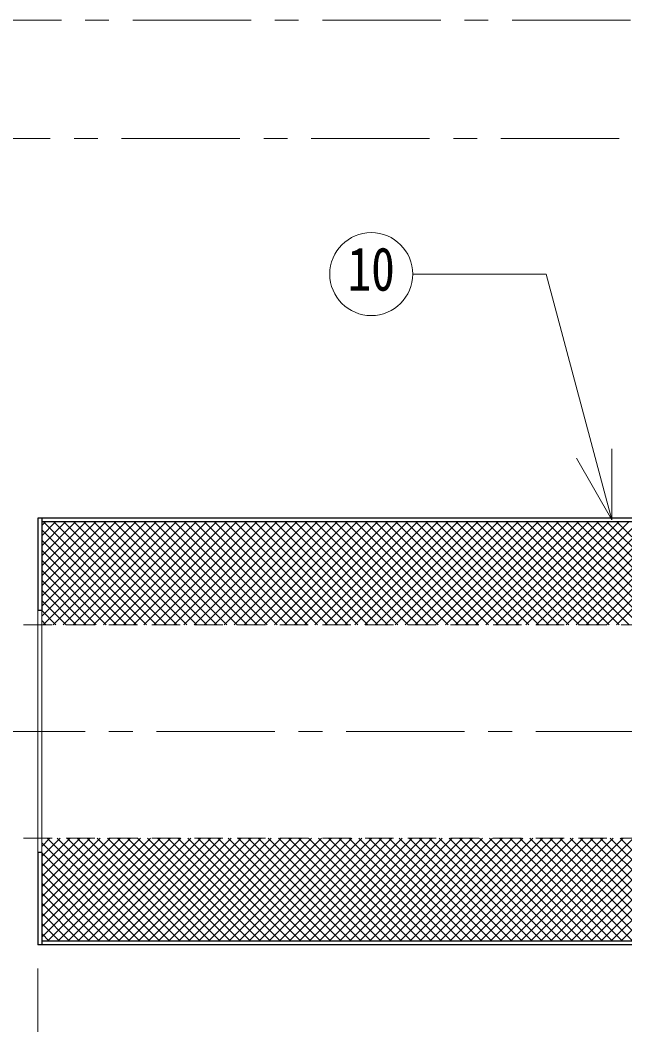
# Model space of a CAD drawing. Units: millimetres at full size, sheet at 1:10; details may follow other scales. Extents: x -2114 to 1936, y -1399 to 1411.
# Drawn here: x -1628.4 to -1373.3, y -502.4 to -78.6 of the extents above; entities that cross this region are included whole.
import ezdxf
from ezdxf.enums import TextEntityAlignment as Align

# ---------------------------------------------------------------- set-up
doc = ezdxf.new("R2010")
doc.units = ezdxf.units.MM
doc.header["$LTSCALE"] = 10
doc.linetypes.add('CHAIN1', pattern=[8, 5, -1, 1, -1])
doc.linetypes.add('DASHED1', pattern=[1.8, 1.2, -0.6])
doc.layers.add('0-0_ﾚｲﾔ1', color=4, linetype='Continuous', lineweight=9)
doc.styles.add('ＭＳ ゴシック', font='')
doc.styles.get('ＭＳ ゴシック').set_extended_font_data('MS Gothic')

msp = doc.modelspace()

# ---------------------------------------------------------------- linework, layer by layer
at = {"layer": '0-0_ﾚｲﾔ1', "linetype": 'CHAIN1'}
for p, q in [((-1210.92, -78.64), (-2000.92, -78.64)), ((-895.67, -128.64), (-1935.92, -128.64)), ((-1040.92, -378.64), (-1900.92, -378.64)), ((-1620.92, -478.64), (-1620.92, -1088.64))]:
    msp.add_line(p, q, dxfattribs=at)
at = {"layer": '0-0_ﾚｲﾔ1', "color": 7, "lineweight": 18}
for p, q in [((-1462.81, -185.75), (-1406.56, -185.75)), ((-1378.78, -289.43), (-1406.56, -185.75)), ((-1378.78, -289.43), (-1378.78, -259.43)), ((-1378.78, -289.43), (-1393.78, -263.44)), ((-1620.92, -327.64), (-1620.92, -429.64)), ((-1619.32, -429.64), (-1619.32, -327.64))]:
    msp.add_line(p, q, dxfattribs=at)
at = {"layer": '0-0_ﾚｲﾔ1', "color": 5, "lineweight": 25}
for p, q in [((-1120.92, -288.64), (-1620.92, -288.64)), ((-1620.92, -288.64), (-1620.92, -327.64)), ((-1619.32, -288.64), (-1619.32, -327.64)), ((-1120.92, -290.24), (-1619.32, -290.24)), ((-1619.32, -327.64), (-1620.92, -327.64)), ((-1619.32, -429.64), (-1620.92, -429.64)), ((-1620.92, -429.64), (-1620.92, -468.64)), ((-1619.32, -429.64), (-1619.32, -468.59)), ((-1120.92, -468.64), (-1620.92, -468.64)), ((-1120.92, -467.04), (-1619.32, -467.04))]:
    msp.add_line(p, q, dxfattribs=at)
at = {"layer": '0-0_ﾚｲﾔ1'}
for p, q in [((-1619.32, -330.01), (-1579.54, -290.24)), ((-1619.32, -325.77), (-1583.79, -290.24)), ((-1619.32, -321.53), (-1588.03, -290.24)), ((-1619.32, -317.29), (-1592.27, -290.24)), ((-1619.32, -313.04), (-1596.51, -290.24)), ((-1619.32, -308.8), (-1600.76, -290.24)), ((-1619.32, -304.56), (-1605, -290.24)), ((-1619.32, -300.32), (-1609.24, -290.24)), ((-1619.32, -296.07), (-1613.48, -290.24)), ((-1619.32, -291.83), (-1617.73, -290.24)), ((-1618.7, -333.64), (-1575.3, -290.24)), ((-1618.5, -290.24), (-1575.1, -333.64)), ((-1614.46, -333.64), (-1571.06, -290.24)), ((-1614.25, -290.24), (-1570.85, -333.64)), ((-1610.22, -333.64), (-1566.82, -290.24)), ((-1610.01, -290.24), (-1566.61, -333.64)), ((-1605.97, -333.64), (-1562.57, -290.24)), ((-1605.77, -290.24), (-1562.37, -333.64)), ((-1601.73, -333.64), (-1558.33, -290.24)), ((-1601.53, -290.24), (-1558.13, -333.64)), ((-1597.49, -333.64), (-1554.09, -290.24)), ((-1597.28, -290.24), (-1553.88, -333.64)), ((-1593.24, -333.64), (-1549.84, -290.24)), ((-1593.04, -290.24), (-1549.64, -333.64)), ((-1589, -333.64), (-1545.6, -290.24)), ((-1588.8, -290.24), (-1545.4, -333.64)), ((-1584.76, -333.64), (-1541.36, -290.24)), ((-1584.55, -290.24), (-1541.15, -333.64)), ((-1580.52, -333.64), (-1537.12, -290.24)), ((-1580.31, -290.24), (-1536.91, -333.64)), ((-1576.27, -333.64), (-1532.87, -290.24)), ((-1576.07, -290.24), (-1532.67, -333.64)), ((-1572.03, -333.64), (-1528.63, -290.24)), ((-1571.83, -290.24), (-1528.43, -333.64)), ((-1567.79, -333.64), (-1524.39, -290.24)), ((-1567.58, -290.24), (-1524.18, -333.64)), ((-1563.55, -333.64), (-1520.15, -290.24)), ((-1563.34, -290.24), (-1519.94, -333.64)), ((-1559.3, -333.64), (-1515.9, -290.24)), ((-1559.1, -290.24), (-1515.7, -333.64)), ((-1555.06, -333.64), (-1511.66, -290.24)), ((-1554.86, -290.24), (-1511.46, -333.64)), ((-1550.82, -333.64), (-1507.42, -290.24)), ((-1550.61, -290.24), (-1507.21, -333.64)), ((-1546.58, -333.64), (-1503.18, -290.24)), ((-1546.37, -290.24), (-1502.97, -333.64)), ((-1542.33, -333.64), (-1498.93, -290.24)), ((-1542.13, -290.24), (-1498.73, -333.64)), ((-1538.09, -333.64), (-1494.69, -290.24)), ((-1537.89, -290.24), (-1494.49, -333.64)), ((-1533.85, -333.64), (-1490.45, -290.24)), ((-1533.64, -290.24), (-1490.24, -333.64)), ((-1529.61, -333.64), (-1486.21, -290.24)), ((-1529.4, -290.24), (-1486, -333.64)), ((-1525.36, -333.64), (-1481.96, -290.24)), ((-1525.16, -290.24), (-1481.76, -333.64)), ((-1521.12, -333.64), (-1477.72, -290.24)), ((-1520.92, -290.24), (-1477.52, -333.64)), ((-1516.88, -333.64), (-1473.48, -290.24)), ((-1516.67, -290.24), (-1473.27, -333.64)), ((-1512.63, -333.64), (-1469.23, -290.24)), ((-1512.43, -290.24), (-1469.03, -333.64)), ((-1508.39, -333.64), (-1464.99, -290.24)), ((-1508.19, -290.24), (-1464.79, -333.64)), ((-1504.15, -333.64), (-1460.75, -290.24)), ((-1503.94, -290.24), (-1460.54, -333.64)), ((-1499.91, -333.64), (-1456.51, -290.24)), ((-1499.7, -290.24), (-1456.3, -333.64)), ((-1495.66, -333.64), (-1452.26, -290.24)), ((-1495.46, -290.24), (-1452.06, -333.64)), ((-1491.42, -333.64), (-1448.02, -290.24)), ((-1491.22, -290.24), (-1447.82, -333.64)), ((-1487.18, -333.64), (-1443.78, -290.24)), ((-1486.97, -290.24), (-1443.57, -333.64)), ((-1482.94, -333.64), (-1439.54, -290.24)), ((-1482.73, -290.24), (-1439.33, -333.64)), ((-1478.69, -333.64), (-1435.29, -290.24)), ((-1478.49, -290.24), (-1435.09, -333.64)), ((-1474.45, -333.64), (-1431.05, -290.24)), ((-1474.25, -290.24), (-1430.85, -333.64)), ((-1470.21, -333.64), (-1426.81, -290.24)), ((-1470, -290.24), (-1426.6, -333.64)), ((-1465.97, -333.64), (-1422.57, -290.24)), ((-1465.76, -290.24), (-1422.36, -333.64)), ((-1461.72, -333.64), (-1418.32, -290.24)), ((-1461.52, -290.24), (-1418.12, -333.64)), ((-1457.48, -333.64), (-1414.08, -290.24)), ((-1457.28, -290.24), (-1413.88, -333.64)), ((-1453.24, -333.64), (-1409.84, -290.24)), ((-1453.03, -290.24), (-1409.63, -333.64)), ((-1449, -333.64), (-1405.6, -290.24)), ((-1448.79, -290.24), (-1405.39, -333.64)), ((-1444.75, -333.64), (-1401.35, -290.24)), ((-1444.55, -290.24), (-1401.15, -333.64)), ((-1440.51, -333.64), (-1397.11, -290.24)), ((-1440.31, -290.24), (-1396.91, -333.64)), ((-1436.27, -333.64), (-1392.87, -290.24)), ((-1436.06, -290.24), (-1392.66, -333.64)), ((-1432.02, -333.64), (-1388.62, -290.24)), ((-1431.82, -290.24), (-1388.42, -333.64)), ((-1427.78, -333.64), (-1384.38, -290.24)), ((-1427.58, -290.24), (-1384.18, -333.64)), ((-1423.54, -333.64), (-1380.14, -290.24)), ((-1423.33, -290.24), (-1379.93, -333.64)), ((-1419.3, -333.64), (-1375.9, -290.24)), ((-1419.09, -290.24), (-1375.69, -333.64)), ((-1415.05, -333.64), (-1371.65, -290.24)), ((-1414.85, -290.24), (-1371.45, -333.64)), ((-1410.81, -333.64), (-1367.41, -290.24)), ((-1410.61, -290.24), (-1367.21, -333.64)), ((-1406.57, -333.64), (-1363.17, -290.24)), ((-1406.36, -290.24), (-1362.96, -333.64)), ((-1402.33, -333.64), (-1358.93, -290.24)), ((-1402.12, -290.24), (-1358.72, -333.64)), ((-1398.08, -333.64), (-1354.68, -290.24)), ((-1397.88, -290.24), (-1354.48, -333.64)), ((-1393.84, -333.64), (-1350.44, -290.24)), ((-1393.64, -290.24), (-1350.24, -333.64)), ((-1389.6, -333.64), (-1346.2, -290.24)), ((-1389.39, -290.24), (-1345.99, -333.64)), ((-1385.36, -333.64), (-1341.96, -290.24)), ((-1385.15, -290.24), (-1341.75, -333.64)), ((-1381.11, -333.64), (-1337.71, -290.24)), ((-1380.91, -290.24), (-1337.51, -333.64)), ((-1376.87, -333.64), (-1333.47, -290.24)), ((-1376.67, -290.24), (-1333.27, -333.64)), ((-1619.32, -293.65), (-1579.34, -333.64)), ((-1619.32, -297.9), (-1583.58, -333.64)), ((-1619.32, -302.14), (-1587.82, -333.64)), ((-1619.32, -306.38), (-1592.07, -333.64)), ((-1619.32, -310.62), (-1596.31, -333.64)), ((-1619.32, -314.87), (-1600.55, -333.64)), ((-1619.32, -319.11), (-1604.79, -333.64)), ((-1619.32, -323.35), (-1609.04, -333.64)), ((-1619.32, -327.59), (-1613.28, -333.64)), ((-1619.32, -331.84), (-1617.52, -333.64)), ((-1619.32, -465.32), (-1577.63, -423.64)), ((-1619.32, -461.08), (-1581.88, -423.64)), ((-1619.32, -456.84), (-1586.12, -423.64)), ((-1619.32, -452.6), (-1590.36, -423.64)), ((-1619.32, -448.35), (-1594.61, -423.64)), ((-1619.32, -444.11), (-1598.85, -423.64)), ((-1619.32, -439.87), (-1603.09, -423.64)), ((-1619.32, -435.63), (-1607.33, -423.64)), ((-1619.32, -431.38), (-1611.58, -423.64)), ((-1619.32, -427.14), (-1615.82, -423.64)), ((-1617.07, -423.64), (-1573.67, -467.04)), ((-1616.79, -467.04), (-1573.39, -423.64)), ((-1612.83, -423.64), (-1569.43, -467.04)), ((-1612.55, -467.04), (-1569.15, -423.64)), ((-1608.59, -423.64), (-1565.19, -467.04)), ((-1608.31, -467.04), (-1564.91, -423.64)), ((-1604.35, -423.64), (-1560.95, -467.04)), ((-1604.06, -467.04), (-1560.66, -423.64)), ((-1600.1, -423.64), (-1556.7, -467.04)), ((-1599.82, -467.04), (-1556.42, -423.64)), ((-1595.86, -423.64), (-1552.46, -467.04)), ((-1595.58, -467.04), (-1552.18, -423.64)), ((-1591.62, -423.64), (-1548.22, -467.04)), ((-1591.34, -467.04), (-1547.94, -423.64)), ((-1587.38, -423.64), (-1543.98, -467.04)), ((-1587.09, -467.04), (-1543.69, -423.64)), ((-1583.13, -423.64), (-1539.73, -467.04)), ((-1582.85, -467.04), (-1539.45, -423.64)), ((-1578.89, -423.64), (-1535.49, -467.04)), ((-1578.61, -467.04), (-1535.21, -423.64)), ((-1574.65, -423.64), (-1531.25, -467.04)), ((-1574.37, -467.04), (-1530.97, -423.64)), ((-1570.4, -423.64), (-1527, -467.04)), ((-1570.12, -467.04), (-1526.72, -423.64)), ((-1566.16, -423.64), (-1522.76, -467.04)), ((-1565.88, -467.04), (-1522.48, -423.64)), ((-1561.92, -423.64), (-1518.52, -467.04)), ((-1561.64, -467.04), (-1518.24, -423.64)), ((-1557.68, -423.64), (-1514.28, -467.04)), ((-1557.4, -467.04), (-1514, -423.64)), ((-1553.43, -423.64), (-1510.03, -467.04)), ((-1553.15, -467.04), (-1509.75, -423.64)), ((-1549.19, -423.64), (-1505.79, -467.04)), ((-1548.91, -467.04), (-1505.51, -423.64)), ((-1544.95, -423.64), (-1501.55, -467.04)), ((-1544.67, -467.04), (-1501.27, -423.64)), ((-1540.71, -423.64), (-1497.31, -467.04)), ((-1540.42, -467.04), (-1497.02, -423.64)), ((-1536.46, -423.64), (-1493.06, -467.04)), ((-1536.18, -467.04), (-1492.78, -423.64)), ((-1532.22, -423.64), (-1488.82, -467.04)), ((-1531.94, -467.04), (-1488.54, -423.64)), ((-1527.98, -423.64), (-1484.58, -467.04)), ((-1527.7, -467.04), (-1484.3, -423.64)), ((-1523.74, -423.64), (-1480.34, -467.04)), ((-1523.45, -467.04), (-1480.05, -423.64)), ((-1519.49, -423.64), (-1476.09, -467.04)), ((-1519.21, -467.04), (-1475.81, -423.64)), ((-1515.25, -423.64), (-1471.85, -467.04)), ((-1514.97, -467.04), (-1471.57, -423.64)), ((-1511.01, -423.64), (-1467.61, -467.04)), ((-1510.73, -467.04), (-1467.33, -423.64)), ((-1506.77, -423.64), (-1463.37, -467.04)), ((-1506.48, -467.04), (-1463.08, -423.64)), ((-1502.52, -423.64), (-1459.12, -467.04)), ((-1502.24, -467.04), (-1458.84, -423.64)), ((-1498.28, -423.64), (-1454.88, -467.04)), ((-1498, -467.04), (-1454.6, -423.64)), ((-1494.04, -423.64), (-1450.64, -467.04)), ((-1493.76, -467.04), (-1450.36, -423.64)), ((-1489.79, -423.64), (-1446.39, -467.04)), ((-1489.51, -467.04), (-1446.11, -423.64)), ((-1485.55, -423.64), (-1442.15, -467.04)), ((-1485.27, -467.04), (-1441.87, -423.64)), ((-1481.31, -423.64), (-1437.91, -467.04)), ((-1481.03, -467.04), (-1437.63, -423.64)), ((-1477.07, -423.64), (-1433.67, -467.04)), ((-1476.78, -467.04), (-1433.38, -423.64)), ((-1472.82, -423.64), (-1429.42, -467.04)), ((-1472.54, -467.04), (-1429.14, -423.64)), ((-1468.58, -423.64), (-1425.18, -467.04)), ((-1468.3, -467.04), (-1424.9, -423.64)), ((-1464.34, -423.64), (-1420.94, -467.04)), ((-1464.06, -467.04), (-1420.66, -423.64)), ((-1460.1, -423.64), (-1416.7, -467.04)), ((-1459.81, -467.04), (-1416.41, -423.64)), ((-1455.85, -423.64), (-1412.45, -467.04)), ((-1455.57, -467.04), (-1412.17, -423.64)), ((-1451.61, -423.64), (-1408.21, -467.04)), ((-1451.33, -467.04), (-1407.93, -423.64)), ((-1447.37, -423.64), (-1403.97, -467.04)), ((-1447.09, -467.04), (-1403.69, -423.64)), ((-1443.13, -423.64), (-1399.73, -467.04)), ((-1442.84, -467.04), (-1399.44, -423.64)), ((-1438.88, -423.64), (-1395.48, -467.04)), ((-1438.6, -467.04), (-1395.2, -423.64)), ((-1434.64, -423.64), (-1391.24, -467.04)), ((-1434.36, -467.04), (-1390.96, -423.64)), ((-1430.4, -423.64), (-1387, -467.04)), ((-1430.12, -467.04), (-1386.72, -423.64)), ((-1426.15, -423.64), (-1382.75, -467.04)), ((-1425.87, -467.04), (-1382.47, -423.64)), ((-1421.91, -423.64), (-1378.51, -467.04)), ((-1421.63, -467.04), (-1378.23, -423.64)), ((-1417.67, -423.64), (-1374.27, -467.04)), ((-1417.39, -467.04), (-1373.99, -423.64)), ((-1413.43, -423.64), (-1370.03, -467.04)), ((-1413.15, -467.04), (-1369.75, -423.64)), ((-1409.18, -423.64), (-1365.78, -467.04)), ((-1408.9, -467.04), (-1365.5, -423.64)), ((-1404.94, -423.64), (-1361.54, -467.04)), ((-1404.66, -467.04), (-1361.26, -423.64)), ((-1400.7, -423.64), (-1357.3, -467.04)), ((-1400.42, -467.04), (-1357.02, -423.64)), ((-1396.46, -423.64), (-1353.06, -467.04)), ((-1396.17, -467.04), (-1352.77, -423.64)), ((-1392.21, -423.64), (-1348.81, -467.04)), ((-1391.93, -467.04), (-1348.53, -423.64)), ((-1387.97, -423.64), (-1344.57, -467.04)), ((-1387.69, -467.04), (-1344.29, -423.64)), ((-1383.73, -423.64), (-1340.33, -467.04)), ((-1383.45, -467.04), (-1340.05, -423.64)), ((-1379.49, -423.64), (-1336.09, -467.04)), ((-1379.2, -467.04), (-1335.8, -423.64)), ((-1375.24, -423.64), (-1331.84, -467.04)), ((-1374.96, -467.04), (-1331.56, -423.64)), ((-1619.32, -425.63), (-1577.92, -467.04)), ((-1619.32, -429.87), (-1582.16, -467.04)), ((-1619.32, -434.12), (-1586.4, -467.04)), ((-1619.32, -438.36), (-1590.64, -467.04)), ((-1619.32, -442.6), (-1594.89, -467.04)), ((-1619.32, -446.84), (-1599.13, -467.04)), ((-1619.32, -451.09), (-1603.37, -467.04)), ((-1619.32, -455.33), (-1607.61, -467.04)), ((-1619.32, -459.57), (-1611.86, -467.04)), ((-1619.32, -463.81), (-1616.1, -467.04))]:
    msp.add_line(p, q, dxfattribs=at)
at = {"layer": '0-0_ﾚｲﾔ1', "linetype": 'DASHED1'}
for p, q in [((-1110.92, -333.64), (-1670.92, -333.64)), ((-1110.92, -423.64), (-1670.92, -423.64))]:
    msp.add_line(p, q, dxfattribs=at)
at = {"layer": '0-0_ﾚｲﾔ1', "color": 7, "lineweight": 18}
msp.add_circle((-1480.31, -185.75), 17.5, dxfattribs=at)

# ---------------------------------------------------------------- texts
at = {"layer": '0-0_ﾚｲﾔ1', "color": 7, "style": 'ＭＳ ゴシック', "width": 0.8}
msp.add_text('10', height=18.33, dxfattribs=at).set_placement((-1490.31, -198.25), align=Align.BOTTOM_LEFT)

doc.saveas('drawing.dxf')
